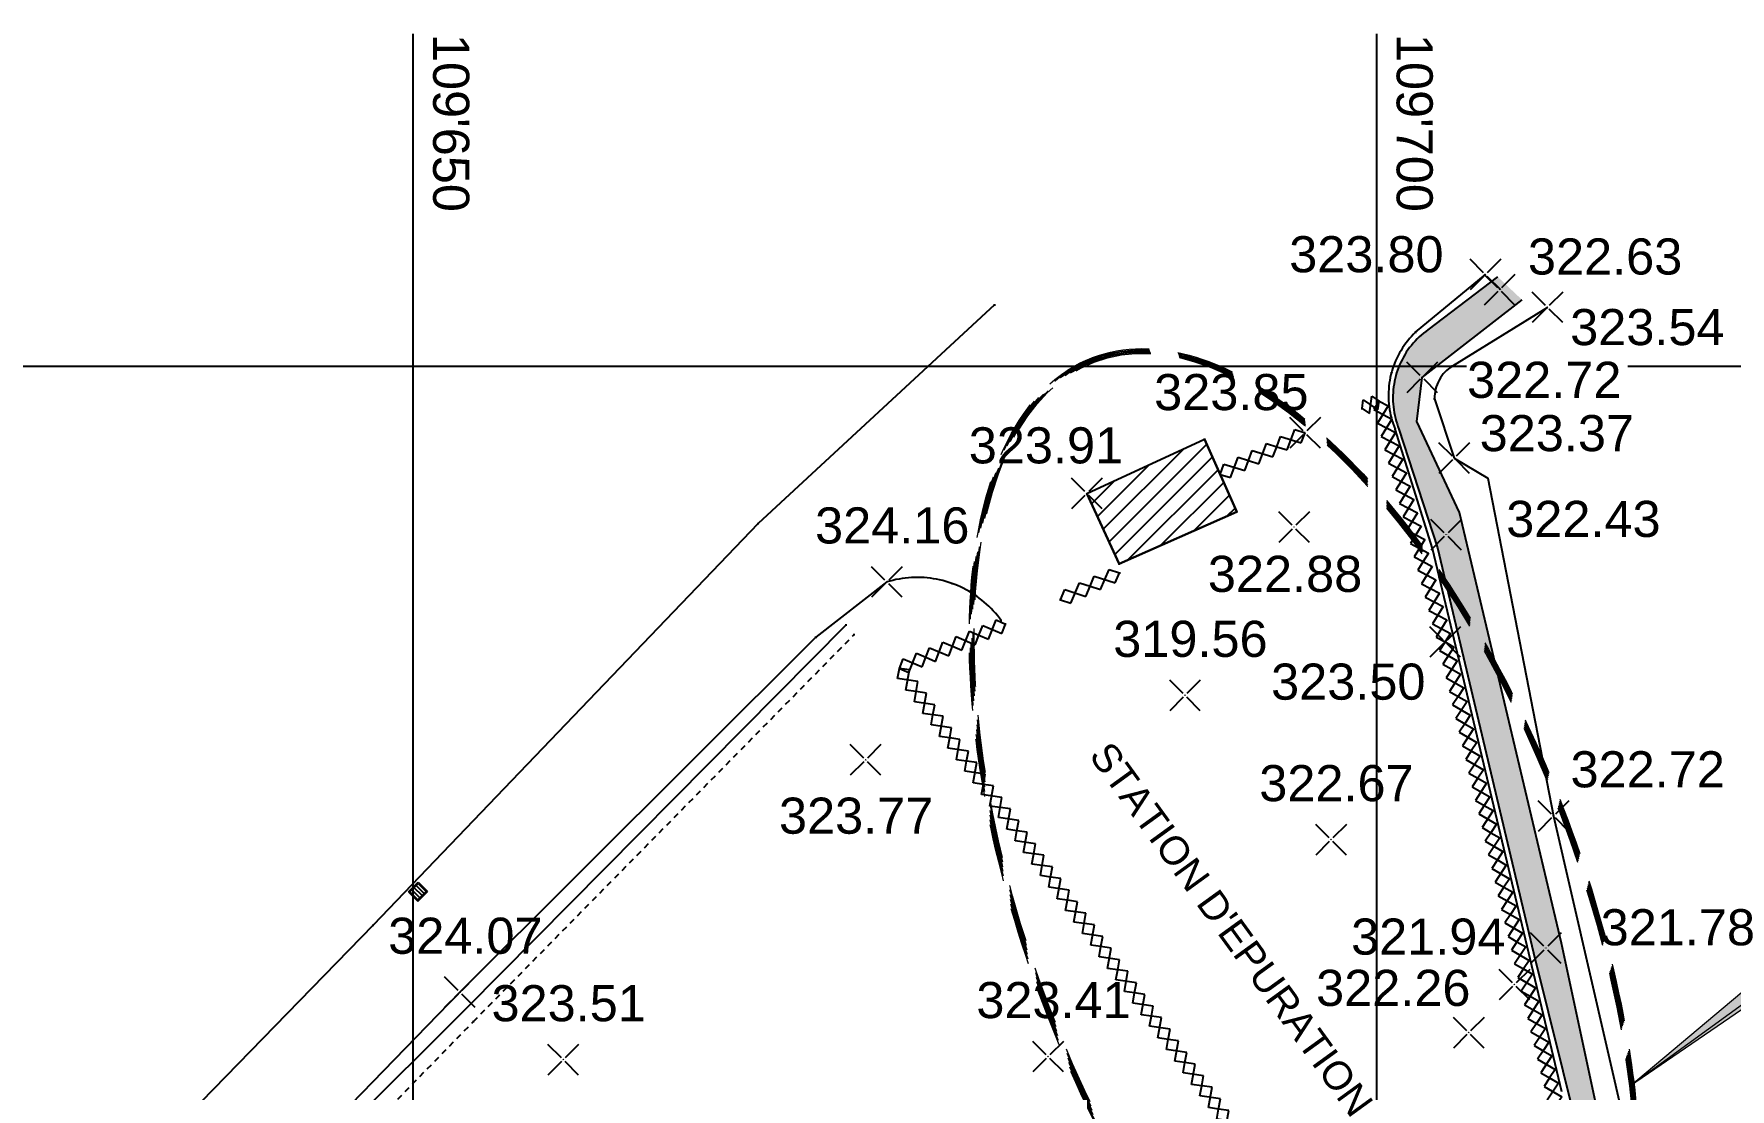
# Model space of a CAD drawing. Extents: x 109417 to 110207, y -57085 to -56659.
# Drawn here: x 109782.2 to 109870.2, y -56714.3 to -56659.5 of the extents above; entities that cross this region are included whole.
import ezdxf
from ezdxf.enums import TextEntityAlignment as Align

# ---------------------------------------------------------------- set-up
doc = ezdxf.new("R2010")
doc.units = 0
doc.header["$MEASUREMENT"] = 0
doc.linetypes.add('DOT', pattern=[0.55, 0.3, -0.25])
doc.linetypes.add('TRATTEGGIATA', pattern=[0.75, 0.5, -0.25])
for name, color, linetype in [('Bati', 7, 'Continuous'), ('Canalisation', 7, 'Continuous'), ('CLOTURE', 7, 'Continuous'), ('colore lago', 131, 'Continuous'), ('Contorno lago', 150, 'Continuous'), ('Coordinate', 2, 'Continuous'), ('LIN018CO', 6, 'Continuous'), ('LIN035CO', 1, 'Continuous'), ('LINCOLO-ROSSO-070', 30, 'Continuous'), ('TALUS', 7, 'Continuous'), ('TEXT035', 1, 'Continuous'), ('TRATTCOLO-32', 255, 'Continuous'), ('Voirie', 7, 'Continuous')]:
    doc.layers.add(name, color=color, linetype=linetype)
doc.styles.add('ARIAL', font='arial.ttf')

# ---------------------------------------------------------------- blocks, each defined once
blk = doc.blocks.new('GRILLAGE_NOUV')
at = {"color": 0}
for p, q in [((0.371, 0.385), (0, 0)), ((0.371, -0.385), (0, 0)), ((1.117, -0.385), (0.371, 0.385)), ((1.117, 0.385), (0.371, -0.385)), ((1.487, 0), (1.117, 0.385)), ((1.487, 0), (1.117, -0.385))]:
    blk.add_line(p, q, dxfattribs=at)
blk = doc.blocks.new('INVISIBLE')
at = {"color": 0}
for p, q in [((-0.037, 0), (0.037, 0)), ((0, -0.037), (0, 0.037))]:
    blk.add_line(p, q, dxfattribs=at)
at = {"flags": 1}
for tag, p in [('POINTNUMBER', (0, 0)), ('COMMENT', (0, -1.25))]:
    blk.add_attdef(tag, p, '', height=1, dxfattribs=at)
blk = doc.blocks.new('PECH_AVALOIR')
at = {"color": 0}
for p, q in [((-0.36, 0.34), (0.355, 0.34)), ((-0.36, 0.34), (-0.36, -0.34)), ((-0.305, 0.29), (0.305, 0.29)), ((-0.305, 0.29), (-0.305, -0.29)), ((-0.155, 0.29), (-0.155, -0.29)), ((0, -0.29), (0, 0.29)), ((0.155, 0.29), (0.155, -0.29)), ((0.305, 0.29), (0.305, -0.29)), ((0.355, 0.34), (0.355, -0.34)), ((-0.36, -0.34), (0.355, -0.34)), ((-0.305, -0.29), (0.305, -0.29))]:
    blk.add_line(p, q, dxfattribs=at)
at = {"flags": 1}
for tag, p in [('POINTNUMBER', (0, 0)), ('COMMENT', (0, -1.25))]:
    blk.add_attdef(tag, p, '', height=1, dxfattribs=at)
blk = doc.blocks.new('quote')
at = {"layer": 'LIN018CO'}
for p, q in [((0.001, 0.001), (-0.001, -0.001)), ((0.001, -0.001), (-0.001, 0.001))]:
    blk.add_line(p, q, dxfattribs=at)
at = {"layer": 'LIN035CO'}
for p, q in [((-0.013, 0.013), (-0.106, 0.106)), ((0.106, 0.106), (0.013, 0.013)), ((-0.013, -0.013), (-0.106, -0.106)), ((0.106, -0.106), (0.013, -0.013))]:
    blk.add_line(p, q, dxfattribs=at)
at = {"layer": 'TEXT035', "style": 'ARIAL'}
blk.add_attdef('VALORE', text='', height=0.25, dxfattribs=at).set_placement((0, 0.33), align=Align.CENTER)

msp = doc.modelspace()

# ---------------------------------------------------------------- hatches: boundary and pattern name
at = {"layer": 'Bati'}
h = msp.add_hatch(dxfattribs=at)
h.set_pattern_fill('_DIAGONALE_45_', color=0, angle=-90, style=0, pattern_type=0)
h.set_pattern_definition([(225, (109341.3853, -57107.75), (0.478947, -0.478947), [])])
h.paths.add_polyline_path([(109836.852, -56683.339), (109842.967, -56680.522), (109844.633, -56684.284), (109838.532, -56686.986)])
at = {"layer": 'colore lago', "linetype": 'Continuous', "lineweight": 0}
msp.add_hatch(color=256, dxfattribs=at).paths.add_polyline_path([(109860.591, -56737.017), (109859.94, -56736.352), (109872.409, -56727.82), (109870.221, -56721.298), (109866.639, -56723.984), (109865.672, -56723.845), (109864.973, -56723.433), (109864.078, -56718.785), (109861.479, -56706.683), (109856.187, -56684.33), (109853.98, -56679.594), (109854.256, -56677.312), (109859.448, -56673.292), (109858.171, -56672.086), (109854.558, -56674.834), (109854.439, -56674.922), (109854.322, -56675.014), (109854.209, -56675.111), (109854.099, -56675.211), (109853.993, -56675.315), (109853.89, -56675.422), (109853.791, -56675.533), (109853.696, -56675.647), (109853.604, -56675.764), (109853.517, -56675.885), (109853.434, -56676.008), (109853.356, -56676.134), (109853.281, -56676.263), (109853.211, -56676.394), (109853.146, -56676.528), (109853.085, -56676.663), (109853.029, -56676.801), (109852.978, -56676.941), (109852.932, -56677.082), (109852.89, -56677.225), (109852.853, -56677.369), (109852.821, -56677.514), (109852.795, -56677.66), (109852.773, -56677.807), (109852.756, -56677.955), (109852.745, -56678.103), (109852.738, -56678.252), (109852.737, -56678.4), (109852.74, -56678.549), (109852.749, -56678.697), (109852.763, -56678.845), (109852.782, -56678.993), (109852.806, -56679.14), (109852.835, -56679.285), (109852.869, -56679.43), (109852.908, -56679.574), (109852.951, -56679.716), (109853, -56679.856), (109853.053, -56679.995), (109855.053, -56686.166), (109860.03, -56707.177), (109863.076, -56719.433), (109863.049, -56721.319), (109863.19, -56723.405), (109862.541, -56726.123), (109861.336, -56730.678), (109859.709, -56733.076), (109857.953, -56734.576), (109852.748, -56734.562), (109837.121, -56745.215), (109824.304, -56756.087), (109813.982, -56769.242), (109807.39, -56778.524), (109800.821, -56788.888), (109795.769, -56799.112), (109791.348, -56811.811), (109782.392, -56840.949), (109788.374, -56841.392), (109790.505, -56831.803), (109796.004, -56810.169), (109798.883, -56802.179), (109803.283, -56794.329), (109808.483, -56786.754), (109819.032, -56769.932), (109824.583, -56762.526), (109832.868, -56753.88), (109839.74, -56748.123), (109845.63, -56744.356), (109853.747, -56739.894), (109854.127, -56739.791), (109854.639, -56739.673), (109855.154, -56739.574), (109855.672, -56739.494), (109856.194, -56739.434), (109856.717, -56739.392), (109857.241, -56739.37), (109857.766, -56739.367), (109858.29, -56739.384), (109858.814, -56739.42), (109859.336, -56739.476), (109859.855, -56739.551), (109860.242, -56739.621)])
at = {"layer": 'LIN018CO', "linetype": 'Continuous', "lineweight": 0}
h = msp.add_hatch(color=256, dxfattribs=at)
h.paths.add_polyline_path([(109882.191, -56699.679), (109882.191, -56688.379), (109881.609, -56688.379), (109881.609, -56700.169)])
h.paths.add_polyline_path([(109927.138, -56700.766), (109883.387, -56700.766), (109865.019, -56714.118), (109883.637, -56701.348), (109927.138, -56701.348)])
at = {"layer": 'TRATTCOLO-32', "linetype": 'Continuous', "lineweight": 0}
msp.add_hatch(color=256, dxfattribs=at).paths.add_polyline_path([(109927.72, -56700.766), (109927.72, -56687.796), (109882.191, -56687.796), (109882.191, -56699.679), (109865.019, -56714.118), (109883.387, -56700.766)])

# ---------------------------------------------------------------- linework, layer by layer
at = {"layer": 'Bati', "linetype": 'Continuous'}
for p, q in [((109836.852, -56683.339, 323.914), (109842.967, -56680.522, 323.841)), ((109844.633, -56684.284, 323.841), (109842.967, -56680.522, 323.841)), ((109836.852, -56683.339, 323.914), (109838.532, -56686.986, 323.903)), ((109838.532, -56686.986, 323.903), (109844.633, -56684.284, 323.841))]:
    msp.add_line(p, q, dxfattribs=at)
msp.add_polyline3d([(109836.852, -56683.339, 323.914), (109842.967, -56680.522, 323.841), (109844.633, -56684.284, 323.841), (109838.532, -56686.986, 323.903), (109836.852, -56683.339, 323.914)], dxfattribs=at)
at = {"layer": 'Contorno lago', "linetype": 'Continuous', "elevation": 322.711, "flags": 128}
for points in [[(109858.171, -56672.086), (109854.558, -56674.834), (109854.439, -56674.922), (109854.322, -56675.014), (109854.209, -56675.111), (109854.099, -56675.211), (109853.993, -56675.315), (109853.89, -56675.422), (109853.791, -56675.533), (109853.696, -56675.647), (109853.604, -56675.764), (109853.517, -56675.885), (109853.434, -56676.008), (109853.356, -56676.134), (109853.281, -56676.263), (109853.211, -56676.394), (109853.146, -56676.528), (109853.085, -56676.663), (109853.029, -56676.801), (109852.978, -56676.941), (109852.932, -56677.082), (109852.89, -56677.225), (109852.853, -56677.369), (109852.821, -56677.514), (109852.795, -56677.66), (109852.773, -56677.807), (109852.756, -56677.955), (109852.745, -56678.103), (109852.738, -56678.252), (109852.737, -56678.4), (109852.74, -56678.549), (109852.749, -56678.697), (109852.763, -56678.845), (109852.782, -56678.993), (109852.806, -56679.14), (109852.835, -56679.285), (109852.869, -56679.43), (109852.908, -56679.574), (109852.951, -56679.716), (109853, -56679.856), (109853.053, -56679.995), (109855.053, -56686.166), (109860.03, -56707.177), (109863.076, -56719.433)], [(109870.221, -56721.298), (109866.639, -56723.984), (109865.672, -56723.845), (109864.973, -56723.433), (109864.078, -56718.785), (109861.479, -56706.683), (109856.187, -56684.33), (109853.98, -56679.594), (109854.256, -56677.312), (109859.448, -56673.292)]]:
    msp.add_lwpolyline(points, dxfattribs=at)
at = {"layer": 'Coordinate'}
for p, q in [((109801.885, -56659.48), (109801.885, -56967.124)), ((109851.885, -56659.48), (109851.885, -56874.955)), ((109856.55, -56676.75), (109683.724, -56676.75)), ((109906.879, -56676.75), (109864.926, -56676.75))]:
    msp.add_line(p, q, dxfattribs=at)
at = {"layer": 'LIN018CO', "linetype": 'Continuous', "lineweight": 0}
for p, q in [((109865.019, -56714.118), (109882.191, -56699.679)), ((109883.387, -56700.766), (109865.019, -56714.118)), ((109883.637, -56701.348), (109865.019, -56714.118))]:
    msp.add_line(p, q, dxfattribs=at)
at = {"layer": 'LINCOLO-ROSSO-070', "linetype": 'TRATTEGGIATA', "lineweight": 0, "ltscale": 6}
msp.add_ellipse((109848.165, -56704.981, 319.564), major_axis=(-10.928, 28.465), ratio=0.464899, dxfattribs=at)
for points, knots in [([(109837.148, -56676.282, 319.564), (109836.287, -56676.613, 319.564), (109835.494, -56677.118, 319.564), (109833.369, -56679.116, 319.564), (109832.294, -56681.094, 319.564), (109831.117, -56685.392, 319.564), (109830.831, -56687.482, 319.564), (109830.703, -56692.05, 319.564), (109830.86, -56694.525, 319.564), (109831.683, -56700.217, 319.564), (109832.448, -56703.478, 319.564), (109834.533, -56709.97, 319.564), (109835.859, -56713.198, 319.564), (109838.824, -56719.047, 319.564), (109840.44, -56721.691, 319.564), (109843.835, -56726.294, 319.564), (109845.609, -56728.264, 319.564), (109849.202, -56731.424, 319.564), (109851.02, -56732.606, 319.564), (109854.206, -56733.911, 319.564), (109855.596, -56734.188, 319.564), (109858.229, -56734.088, 319.564), (109859.465, -56733.693, 319.564), (109861.821, -56732.121, 319.564), (109862.882, -56730.828, 319.564), (109864.498, -56727.497, 319.564), (109865.056, -56725.459, 319.564), (109865.583, -56721.22, 319.564), (109865.638, -56719.109, 319.564), (109865.378, -56714.632, 319.564), (109865.064, -56712.269, 319.564), (109863.935, -56706.691, 319.564), (109862.996, -56703.442, 319.564), (109860.65, -56697.19, 319.564), (109859.255, -56694.184, 319.564), (109856.199, -56688.756, 319.564), (109854.551, -56686.317, 319.564), (109851.099, -56682.091, 319.564), (109849.294, -56680.311, 319.564), (109845.812, -56677.673, 319.564), (109844.135, -56676.765, 319.564), (109840.592, -56675.666, 319.564), (109838.755, -56675.665, 319.564), (109837.148, -56676.282, 319.564)], [0, 0, 0, 0, 0.187938, 0.187938, 0.563814, 0.563814, 0.840362, 0.840362, 1.116909, 1.116909, 1.451337, 1.451337, 1.78893, 1.78893, 2.106109, 2.106109, 2.416253, 2.416253, 2.728904, 2.728904, 2.984449, 2.984449, 3.245994, 3.245994, 3.552049, 3.552049, 3.858103, 3.858103, 4.111423, 4.111423, 4.364743, 4.364743, 4.696057, 4.696057, 5.019386, 5.019386, 5.329459, 5.329459, 5.640732, 5.640732, 5.932153, 5.932153, 6.283185, 6.283185, 6.283185, 6.283185]), ([(109837.166, -56676.329, 319.564), (109836.301, -56676.661, 319.564), (109835.505, -56677.17, 319.564), (109833.64, -56678.94, 319.564), (109832.712, -56680.471, 319.564), (109831.379, -56684.247, 319.564), (109830.975, -56686.494, 319.564), (109830.711, -56691.672, 319.564), (109830.892, -56694.639, 319.564), (109831.884, -56700.943, 319.564), (109832.715, -56704.288, 319.564), (109834.893, -56710.744, 319.564), (109836.215, -56713.858, 319.564), (109839.172, -56719.544, 319.564), (109840.792, -56722.132, 319.564), (109844.174, -56726.613, 319.564), (109845.932, -56728.519, 319.564), (109849.393, -56731.484, 319.564), (109851.095, -56732.574, 319.564), (109854.177, -56733.852, 319.564), (109855.572, -56734.136, 319.564), (109858.209, -56734.042, 319.564), (109859.445, -56733.648, 319.564), (109861.614, -56732.197, 319.564), (109862.547, -56731.144, 319.564), (109864.049, -56728.468, 319.564), (109864.62, -56726.847, 319.564), (109865.368, -56723.144, 319.564), (109865.547, -56721.064, 319.564), (109865.498, -56715.998, 319.564), (109865.151, -56712.918, 319.564), (109863.838, -56706.501, 319.564), (109862.859, -56703.16, 319.564), (109860.422, -56696.788, 319.564), (109858.985, -56693.749, 319.564), (109855.867, -56688.333, 319.564), (109854.206, -56685.928, 319.564), (109850.764, -56681.817, 319.564), (109848.985, -56680.105, 319.564), (109845.53, -56677.559, 319.564), (109843.852, -56676.69, 319.564), (109840.421, -56675.717, 319.564), (109838.689, -56675.744, 319.564), (109837.166, -56676.329, 319.564)], [0, 0, 0, 0, 0.190227, 0.190227, 0.499382, 0.499382, 0.808869, 0.808869, 1.13992, 1.13992, 1.482082, 1.482082, 1.810301, 1.810301, 2.125022, 2.125022, 2.431823, 2.431823, 2.725653, 2.725653, 2.983183, 2.983183, 3.246496, 3.246496, 3.509808, 3.509808, 3.773121, 3.773121, 4.036433, 4.036433, 4.368671, 4.368671, 4.709295, 4.709295, 5.037945, 5.037945, 5.348253, 5.348253, 5.655053, 5.655053, 5.94811, 5.94811, 6.283185, 6.283185, 6.283185, 6.283185]), ([(109837.183, -56676.375, 319.564), (109836.314, -56676.709, 319.564), (109835.515, -56677.224, 319.564), (109833.678, -56678.983, 319.564), (109832.77, -56680.477, 319.564), (109831.446, -56684.186, 319.564), (109831.037, -56686.41, 319.564), (109830.758, -56691.557, 319.564), (109830.93, -56694.518, 319.564), (109831.908, -56700.816, 319.564), (109832.731, -56704.159, 319.564), (109834.941, -56710.749, 319.564), (109836.325, -56713.996, 319.564), (109839.496, -56720.019, 319.564), (109841.281, -56722.795, 319.564), (109844.685, -56727.095, 319.564), (109846.269, -56728.758, 319.564), (109849.447, -56731.446, 319.564), (109851.041, -56732.471, 319.564), (109854.126, -56733.801, 319.564), (109855.617, -56734.106, 319.564), (109858.064, -56733.978, 319.564), (109859.063, -56733.7, 319.564), (109860.877, -56732.708, 319.564), (109861.692, -56731.996, 319.564), (109863.402, -56729.786, 319.564), (109864.181, -56728.082, 319.564), (109865.232, -56723.982, 319.564), (109865.494, -56721.575, 319.564), (109865.457, -56716.126, 319.564), (109865.12, -56713.054, 319.564), (109863.82, -56706.622, 319.564), (109862.839, -56703.257, 319.564), (109860.347, -56696.722, 319.564), (109858.838, -56693.553, 319.564), (109855.464, -56687.779, 319.564), (109853.602, -56685.174, 319.564), (109850.119, -56681.261, 319.564), (109848.524, -56679.796, 319.564), (109845.362, -56677.534, 319.564), (109843.794, -56676.734, 319.564), (109840.796, -56675.867, 319.564), (109839.365, -56675.799, 319.564), (109837.762, -56676.176, 319.564), (109837.469, -56676.266, 319.564), (109837.183, -56676.375, 319.564)], [0, 0, 0, 0, 0.192671, 0.192671, 0.496248, 0.496248, 0.804348, 0.804348, 1.135827, 1.135827, 1.478172, 1.478172, 1.820517, 1.820517, 2.162862, 2.162862, 2.439088, 2.439088, 2.715315, 2.715315, 2.991541, 2.991541, 3.204081, 3.204081, 3.41662, 3.41662, 3.721158, 3.721158, 4.031826, 4.031826, 4.364091, 4.364091, 4.707384, 4.707384, 5.050677, 5.050677, 5.39397, 5.39397, 5.669294, 5.669294, 5.944618, 5.944618, 6.219942, 6.219942, 6.283185, 6.283185, 6.283185, 6.283185]), ([(109837.201, -56676.422, 319.564), (109836.327, -56676.758, 319.564), (109835.523, -56677.278, 319.564), (109833.711, -56679.031, 319.564), (109832.822, -56680.496, 319.564), (109831.51, -56684.144, 319.564), (109831.099, -56686.342, 319.564), (109830.81, -56691.388, 319.564), (109830.963, -56694.266, 319.564), (109831.858, -56700.294, 319.564), (109832.599, -56703.442, 319.564), (109834.594, -56709.685, 319.564), (109835.846, -56712.778, 319.564), (109838.733, -56718.59, 319.564), (109840.366, -56721.307, 319.564), (109843.536, -56725.659, 319.564), (109845.036, -56727.401, 319.564), (109848.077, -56730.319, 319.564), (109849.616, -56731.497, 319.564), (109852.63, -56733.204, 319.564), (109854.104, -56733.735, 319.564), (109856.885, -56734.105, 319.564), (109858.193, -56733.946, 319.564), (109860.539, -56732.939, 319.564), (109861.577, -56732.096, 319.564), (109863.396, -56729.673, 319.564), (109864.14, -56728.026, 319.564), (109865.167, -56724.047, 319.564), (109865.432, -56721.692, 319.564), (109865.421, -56716.387, 319.564), (109865.114, -56713.413, 319.564), (109863.924, -56707.275, 319.564), (109863.044, -56704.113, 319.564), (109860.801, -56697.925, 319.564), (109859.439, -56694.901, 319.564), (109856.374, -56689.304, 319.564), (109854.671, -56686.731, 319.564), (109851.414, -56682.693, 319.564), (109849.888, -56681.111, 319.564), (109846.828, -56678.545, 319.564), (109845.296, -56677.559, 319.564), (109842.328, -56676.256, 319.564), (109840.893, -56675.937, 319.564), (109838.729, -56675.987, 319.564), (109837.94, -56676.139, 319.564), (109837.201, -56676.422, 319.564)], [0, 0, 0, 0, 0.195285, 0.195285, 0.494278, 0.494278, 0.800254, 0.800254, 1.124076, 1.124076, 1.447899, 1.447899, 1.771721, 1.771721, 2.095544, 2.095544, 2.361503, 2.361503, 2.627463, 2.627463, 2.893422, 2.893422, 3.159382, 3.159382, 3.425342, 3.425342, 3.71938, 3.71938, 4.025017, 4.025017, 4.348516, 4.348516, 4.672016, 4.672016, 4.995515, 4.995515, 5.319014, 5.319014, 5.585408, 5.585408, 5.851802, 5.851802, 6.118195, 6.118195, 6.283185, 6.283185, 6.283185, 6.283185]), ([(109837.219, -56676.469, 319.564), (109836.337, -56676.808, 319.564), (109835.527, -56677.336, 319.564), (109833.748, -56679.078, 319.564), (109832.882, -56680.5, 319.564), (109831.609, -56683.992, 319.564), (109831.2, -56686.061, 319.564), (109830.872, -56690.673, 319.564), (109830.952, -56693.216, 319.564), (109831.595, -56698.562, 319.564), (109832.158, -56701.364, 319.564), (109833.717, -56706.992, 319.564), (109834.714, -56709.817, 319.564), (109837.057, -56715.253, 319.564), (109838.404, -56717.863, 319.564), (109841.335, -56722.647, 319.564), (109842.918, -56724.821, 319.564), (109846.188, -56728.55, 319.564), (109847.875, -56730.105, 319.564), (109851.211, -56732.464, 319.564), (109852.859, -56733.268, 319.564), (109855.983, -56734.056, 319.564), (109857.458, -56734.038, 319.564), (109860.104, -56733.18, 319.564), (109861.274, -56732.338, 319.564), (109863.206, -56729.909, 319.564), (109863.968, -56728.321, 319.564), (109865.026, -56724.535, 319.564), (109865.32, -56722.337, 319.564), (109865.419, -56717.514, 319.564), (109865.223, -56714.89, 319.564), (109864.356, -56709.435, 319.564), (109863.685, -56706.606, 319.564), (109861.927, -56700.98, 319.564), (109860.839, -56698.185, 319.564), (109858.337, -56692.863, 319.564), (109856.923, -56690.337, 319.564), (109853.889, -56685.768, 319.564), (109852.269, -56683.725, 319.564), (109848.958, -56680.294, 319.564), (109847.268, -56678.907, 319.564), (109843.957, -56676.904, 319.564), (109842.337, -56676.29, 319.564), (109839.533, -56675.919, 319.564), (109838.32, -56676.046, 319.564), (109837.219, -56676.469, 319.564)], [0, 0, 0, 0, 0.198558, 0.198558, 0.490409, 0.490409, 0.782261, 0.782261, 1.074112, 1.074112, 1.365964, 1.365964, 1.657816, 1.657816, 1.949667, 1.949667, 2.241519, 2.241519, 2.533371, 2.533371, 2.825222, 2.825222, 3.117074, 3.117074, 3.408926, 3.408926, 3.700777, 3.700777, 3.992629, 3.992629, 4.28448, 4.28448, 4.576332, 4.576332, 4.868184, 4.868184, 5.160035, 5.160035, 5.451887, 5.451887, 5.743739, 5.743739, 6.03559, 6.03559, 6.283185, 6.283185, 6.283185, 6.283185])]:
    msp.add_open_spline(points, degree=3, knots=knots, dxfattribs=at)
at = {"layer": 'TALUS', "linetype": 'Continuous'}
for p, q in [((109853.918, -56674.964, 323.791), (109857.537, -56671.972, 323.8)), ((109860.754, -56673.674, 323.544), (109855.826, -56676.719, 323.418)), ((109854.892, -56678.418, 323.533), (109855.923, -56681.498, 323.366)), ((109854.79, -56686.196, 323.53), (109852.852, -56679.997, 323.554)), ((109855.923, -56681.498, 323.366), (109857.67, -56682.54, 323.418)), ((109857.67, -56682.54, 323.418), (109861.072, -56700.08, 322.722)), ((109861.507, -56714.389, 322.642), (109854.79, -56686.196, 323.53)), ((109824.366, -56690.155, 324.189), (109804.671, -56710.046, 324.076)), ((109861.072, -56700.08, 322.722), (109865.699, -56720.21, 322.307)), ((109804.671, -56710.046, 324.076), (109792.251, -56722.422, 323.908))]:
    msp.add_line(p, q, dxfattribs=at)
at = {"layer": 'TALUS', "linetype": 'DOT'}
for p, q in [((109805.024, -56710.746, 323.788), (109824.785, -56690.657, 323.965)), ((109793.027, -56723.044, 323.677), (109805.024, -56710.746, 323.788))]:
    msp.add_line(p, q, dxfattribs=at)
at = {"layer": 'TALUS', "linetype": 'Continuous'}
for points in [[(109853.918, -56674.964, 323.791), (109853.81, -56675.07, 323.785), (109853.705, -56675.18, 323.779), (109853.604, -56675.294, 323.773), (109853.507, -56675.411, 323.767), (109853.414, -56675.531, 323.761), (109853.324, -56675.654, 323.754), (109853.24, -56675.78, 323.748), (109853.159, -56675.908, 323.741), (109853.082, -56676.04, 323.735), (109853.01, -56676.173, 323.728), (109852.943, -56676.31, 323.721), (109852.88, -56676.448, 323.714), (109852.822, -56676.588, 323.707), (109852.769, -56676.731, 323.7), (109852.72, -56676.874, 323.693), (109852.676, -56677.02, 323.686), (109852.637, -56677.167, 323.679), (109852.603, -56677.315, 323.673), (109852.574, -56677.464, 323.666), (109852.55, -56677.614, 323.659), (109852.531, -56677.765, 323.652), (109852.518, -56677.916, 323.645), (109852.509, -56678.068, 323.638), (109852.505, -56678.22, 323.631), (109852.506, -56678.372, 323.624), (109852.513, -56678.523, 323.617), (109852.524, -56678.675, 323.61), (109852.541, -56678.826, 323.604), (109852.562, -56678.976, 323.597), (109852.589, -56679.126, 323.591), (109852.621, -56679.274, 323.584), (109852.657, -56679.422, 323.578), (109852.699, -56679.568, 323.572), (109852.745, -56679.713, 323.566), (109852.796, -56679.856, 323.56), (109852.852, -56679.997, 323.554)], [(109855.826, -56676.719, 323.418), (109855.721, -56676.789, 323.425), (109855.62, -56676.866, 323.432), (109855.524, -56676.949, 323.439), (109855.434, -56677.038, 323.446), (109855.35, -56677.132, 323.453), (109855.272, -56677.232, 323.461), (109855.2, -56677.337, 323.468), (109855.136, -56677.446, 323.476), (109855.078, -56677.559, 323.483), (109855.028, -56677.675, 323.49), (109854.986, -56677.794, 323.498), (109854.951, -56677.916, 323.505), (109854.924, -56678.04, 323.512), (109854.906, -56678.165, 323.519), (109854.895, -56678.291, 323.526), (109854.892, -56678.418, 323.533)]]:
    msp.add_polyline3d(points, dxfattribs=at)
at = {"layer": 'Voirie', "linetype": 'Continuous'}
for p, q in [((109832.071, -56673.549, 324.344), (109819.79, -56684.892, 324.297)), ((109819.79, -56684.892, 324.297), (109799.825, -56705.74, 324.081)), ((109826.476, -56687.931, 324.158), (109822.798, -56690.793, 324.145)), ((109822.798, -56690.793, 324.145), (109804.324, -56709.23, 324.066)), ((109799.825, -56705.74, 324.081), (109785.449, -56720.502, 324.116)), ((109804.324, -56709.23, 324.066), (109791.753, -56722.148, 323.954))]:
    msp.add_line(p, q, dxfattribs=at)
msp.add_polyline3d([(109832.411, -56689.933, 323.906), (109832.314, -56689.802, 323.911), (109832.213, -56689.674, 323.917), (109832.108, -56689.549, 323.922), (109832, -56689.427, 323.928), (109831.888, -56689.309, 323.934), (109831.772, -56689.194, 323.94), (109831.653, -56689.082, 323.946), (109831.53, -56688.975, 323.952), (109831.404, -56688.871, 323.958), (109831.275, -56688.771, 323.964), (109831.143, -56688.675, 323.971), (109831.009, -56688.583, 323.977), (109830.871, -56688.495, 323.983), (109830.731, -56688.411, 323.99), (109830.589, -56688.332, 323.996), (109830.444, -56688.257, 324.003), (109830.297, -56688.187, 324.009), (109830.148, -56688.121, 324.016), (109829.996, -56688.059, 324.022), (109829.843, -56688.002, 324.029), (109829.689, -56687.95, 324.035), (109829.533, -56687.903, 324.042), (109829.375, -56687.86, 324.048), (109829.217, -56687.822, 324.055), (109829.057, -56687.789, 324.061), (109828.896, -56687.761, 324.068), (109828.735, -56687.738, 324.074), (109828.573, -56687.72, 324.081), (109828.41, -56687.706, 324.087), (109828.247, -56687.698, 324.093), (109828.084, -56687.694, 324.1), (109827.921, -56687.696, 324.106), (109827.758, -56687.702, 324.112), (109827.595, -56687.714, 324.118), (109827.433, -56687.73, 324.124), (109827.271, -56687.751, 324.13), (109827.11, -56687.778, 324.136), (109826.95, -56687.809, 324.142), (109826.791, -56687.845, 324.147), (109826.633, -56687.885, 324.153), (109826.476, -56687.931, 324.158)], dxfattribs=at)

# ---------------------------------------------------------------- block references
ref = msp.add_blockref('quote', (109857.537, -56671.972, 323.8), dxfattribs=dict(xscale=7.500000000000001, yscale=7.500000000000001, zscale=7.500000000000001, rotation=6.832412538883198e-07))
ref.add_attrib('VALORE', '323.80', dxfattribs={"layer": 'TEXT035', "height": 1.875, "rotation": 0, "style": 'ARIAL'}).set_placement((109851.361, -56671.854, 323.8), align=Align.CENTER)
ref = msp.add_blockref('quote', (109858.274, -56672.758, 322.634), dxfattribs=dict(xscale=7.500000000000001, yscale=7.500000000000001, zscale=7.500000000000001, rotation=6.832412538883198e-07))
ref.add_attrib('VALORE', '322.63', dxfattribs={"layer": 'TEXT035', "height": 1.875, "rotation": 0, "style": 'ARIAL'}).set_placement((109863.749, -56671.971, 322.634), align=Align.CENTER)
ref = msp.add_blockref('quote', (109860.754, -56673.674, 323.544), dxfattribs=dict(xscale=7.500000000000001, yscale=7.500000000000001, zscale=7.500000000000001, rotation=6.832412538883198e-07))
ref.add_attrib('VALORE', '323.54', dxfattribs={"layer": 'TEXT035', "height": 1.875, "rotation": 0, "style": 'ARIAL'}).set_placement((109865.942, -56675.636, 323.544), align=Align.CENTER)
ref = msp.add_blockref('quote', (109854.256, -56677.312, 322.719), dxfattribs=dict(xscale=7.500000000000001, yscale=7.500000000000001, zscale=7.500000000000001, rotation=6.832412538883198e-07))
ref.add_attrib('VALORE', '322.72', dxfattribs={"layer": 'TEXT035', "height": 1.875, "rotation": 0, "style": 'ARIAL'}).set_placement((109860.591, -56678.373, 322.719), align=Align.CENTER)
ref = msp.add_blockref('quote', (109848.179, -56680.187, 323.854), dxfattribs=dict(xscale=7.500000000000001, yscale=7.500000000000001, zscale=7.500000000000001, rotation=6.832412538883198e-07))
ref.add_attrib('VALORE', '323.85', dxfattribs={"layer": 'TEXT035', "height": 1.875, "rotation": 0, "style": 'ARIAL'}).set_placement((109844.354, -56679.01, 323.854), align=Align.CENTER)
ref = msp.add_blockref('quote', (109855.923, -56681.498, 323.366), dxfattribs=dict(xscale=7.500000000000001, yscale=7.500000000000001, zscale=7.500000000000001, rotation=6.832412538883198e-07))
ref.add_attrib('VALORE', '323.37', dxfattribs={"layer": 'TEXT035', "height": 1.875, "rotation": 0, "style": 'ARIAL'}).set_placement((109861.245, -56681.14, 323.366), align=Align.CENTER)
ref = msp.add_blockref('quote', (109836.852, -56683.339, 323.914), dxfattribs=dict(xscale=7.500000000000001, yscale=7.500000000000001, zscale=7.500000000000001, rotation=6.832412538883198e-07))
ref.add_attrib('VALORE', '323.91', dxfattribs={"layer": 'TEXT035', "height": 1.875, "rotation": 0, "style": 'ARIAL'}).set_placement((109834.733, -56681.775, 323.914), align=Align.CENTER)
ref = msp.add_blockref('quote', (109855.501, -56685.48, 322.431), dxfattribs=dict(xscale=7.500000000000001, yscale=7.500000000000001, zscale=7.500000000000001, rotation=6.832412538883198e-07))
ref.add_attrib('VALORE', '322.43', dxfattribs={"layer": 'TEXT035', "height": 1.875, "rotation": 0, "style": 'ARIAL'}).set_placement((109862.623, -56685.593, 322.431), align=Align.CENTER)
ref = msp.add_blockref('quote', (109826.476, -56687.931, 324.158), dxfattribs=dict(xscale=7.500000000000001, yscale=7.500000000000001, zscale=7.500000000000001, rotation=6.832412538883198e-07))
ref.add_attrib('VALORE', '324.16', dxfattribs={"layer": 'TEXT035', "height": 1.875, "rotation": 0, "style": 'ARIAL'}).set_placement((109826.757, -56685.932, 324.158), align=Align.CENTER)
ref = msp.add_blockref('quote', (109847.607, -56685.085, 322.879), dxfattribs=dict(xscale=7.500000000000001, yscale=7.500000000000001, zscale=7.500000000000001, rotation=6.832412538883198e-07))
ref.add_attrib('VALORE', '322.88', dxfattribs={"layer": 'TEXT035', "height": 1.875, "rotation": 0, "style": 'ARIAL'}).set_placement((109847.14, -56688.446, 322.879), align=Align.CENTER)
ref = msp.add_blockref('quote', (109841.948, -56693.818, 319.564), dxfattribs=dict(xscale=7.500000000000001, yscale=7.500000000000001, zscale=7.500000000000001, rotation=6.832412538883198e-07))
ref.add_attrib('VALORE', '319.56', dxfattribs={"layer": 'TEXT035', "height": 1.875, "rotation": 0, "style": 'ARIAL'}).set_placement((109842.229, -56691.819, 319.564), align=Align.CENTER)
ref = msp.add_blockref('quote', (109855.449, -56691.045, 323.505), dxfattribs=dict(xscale=7.500000000000001, yscale=7.500000000000001, zscale=7.500000000000001, rotation=6.832412538883198e-07))
ref.add_attrib('VALORE', '323.50', dxfattribs={"layer": 'TEXT035', "height": 1.875, "rotation": 0, "style": 'ARIAL'}).set_placement((109850.423, -56694.04, 323.505), align=Align.CENTER)
ref = msp.add_blockref('quote', (109825.371, -56697.166, 323.769), dxfattribs=dict(xscale=7.500000000000001, yscale=7.500000000000001, zscale=7.500000000000001, rotation=6.832412538883198e-07))
ref.add_attrib('VALORE', '323.77', dxfattribs={"layer": 'TEXT035', "height": 1.875, "rotation": 0, "style": 'ARIAL'}).set_placement((109824.884, -56700.998, 323.769), align=Align.CENTER)
ref = msp.add_blockref('quote', (109861.072, -56700.08, 322.722), dxfattribs=dict(xscale=7.500000000000001, yscale=7.500000000000001, zscale=7.500000000000001, rotation=6.832412538883198e-07))
ref.add_attrib('VALORE', '322.72', dxfattribs={"layer": 'TEXT035', "height": 1.875, "rotation": 0, "style": 'ARIAL'}).set_placement((109865.96, -56698.591, 322.722), align=Align.CENTER)
ref = msp.add_blockref('quote', (109849.526, -56701.309, 322.669), dxfattribs=dict(xscale=7.500000000000001, yscale=7.500000000000001, zscale=7.500000000000001, rotation=6.832412538883198e-07))
ref.add_attrib('VALORE', '322.67', dxfattribs={"layer": 'TEXT035', "height": 1.875, "rotation": 0, "style": 'ARIAL'}).set_placement((109849.807, -56699.31, 322.669), align=Align.CENTER)
ref = msp.add_blockref('quote', (109860.674, -56706.937, 321.783), dxfattribs=dict(xscale=7.500000000000001, yscale=7.500000000000001, zscale=7.500000000000001, rotation=6.832412538883198e-07))
ref.add_attrib('VALORE', '321.78', dxfattribs={"layer": 'TEXT035', "height": 1.875, "rotation": 0, "style": 'ARIAL'}).set_placement((109867.523, -56706.791, 321.783), align=Align.CENTER)
ref = msp.add_blockref('quote', (109804.324, -56709.23, 324.066), dxfattribs=dict(xscale=7.500000000000001, yscale=7.500000000000001, zscale=7.500000000000001, rotation=6.832412538883198e-07))
ref.add_attrib('VALORE', '324.07', dxfattribs={"layer": 'TEXT035', "height": 1.875, "rotation": 0, "style": 'ARIAL'}).set_placement((109804.605, -56707.231, 324.066), align=Align.CENTER)
ref = msp.add_blockref('quote', (109859.041, -56708.834, 321.936), dxfattribs=dict(xscale=7.500000000000001, yscale=7.500000000000001, zscale=7.500000000000001, rotation=6.832412538883198e-07))
ref.add_attrib('VALORE', '321.94', dxfattribs={"layer": 'TEXT035', "height": 1.875, "rotation": 0, "style": 'ARIAL'}).set_placement((109854.573, -56707.275, 321.936), align=Align.CENTER)
ref = msp.add_blockref('quote', (109856.672, -56711.327, 322.256), dxfattribs=dict(xscale=7.500000000000001, yscale=7.500000000000001, zscale=7.500000000000001, rotation=6.832412538883198e-07))
ref.add_attrib('VALORE', '322.26', dxfattribs={"layer": 'TEXT035', "height": 1.875, "rotation": 0, "style": 'ARIAL'}).set_placement((109852.757, -56709.937, 322.256), align=Align.CENTER)
ref = msp.add_blockref('quote', (109809.684, -56712.732, 323.509), dxfattribs=dict(xscale=7.500000000000001, yscale=7.500000000000001, zscale=7.500000000000001, rotation=6.832412538883198e-07))
ref.add_attrib('VALORE', '323.51', dxfattribs={"layer": 'TEXT035', "height": 1.875, "rotation": 0, "style": 'ARIAL'}).set_placement((109809.965, -56710.733, 323.509), align=Align.CENTER)
ref = msp.add_blockref('quote', (109834.845, -56712.57, 323.413), dxfattribs=dict(xscale=7.500000000000001, yscale=7.500000000000001, zscale=7.500000000000001, rotation=6.832412538883198e-07))
ref.add_attrib('VALORE', '323.41', dxfattribs={"layer": 'TEXT035', "height": 1.875, "rotation": 0, "style": 'ARIAL'}).set_placement((109835.126, -56710.571, 323.413), align=Align.CENTER)
at = {"layer": 'Bati'}
for p in [(109842.967, -56680.522, 323.841), (109844.633, -56684.284, 323.841), (109838.532, -56686.986, 323.903)]:
    msp.add_blockref('INVISIBLE', p, dxfattribs=at)
at = {"layer": 'Canalisation', "rotation": 45.19824001010995}
msp.add_blockref('PECH_AVALOIR', (109802.148, -56704.007, 324.058), dxfattribs=at)
at = {"layer": 'CLOTURE', "xscale": 0.6482425525668871, "rotation": 204.2521334168385}
msp.add_blockref('GRILLAGE_NOUV', (109852.018, -56678.536, 323.858), dxfattribs=at)
at = {"layer": 'CLOTURE', "row_count": 1, "row_spacing": 0}
for p, xscale, rotation, column_count, column_spacing in [((109855.449, -56691.045, 323.505), 0.9690670698216407, 105.3380257451538, 9, 1.441222226504215), ((109848.179, -56680.187, 323.854), 1.099357614678401, 206.1056446923395, 3, 1.634993777516685), ((109838.557, -56687.453, 323.945), 1.135183266984343, 204.439741752108, 2, 1.688274637022993), ((109832.634, -56690.112, 323.898), 1.003909262704661, 202.7135891215796, 4, 1.493040459097764), ((109861.548, -56716.505, 322.736), 0.9779697194319377, 103.4714732276922, 18, 1.454462482912025), ((109827.125, -56692.418, 323.974), 0.9991940543265538, 305.9270243273783, 15, 1.486027876215922), ((109840.204, -56710.468, 323.304), 1.000575792593522, 305.8853861154116, 19, 1.488082833975861)]:
    msp.add_blockref('GRILLAGE_NOUV', p, dxfattribs=dict(at, xscale=xscale, rotation=rotation, column_count=column_count, column_spacing=column_spacing))
at = {"layer": 'CLOTURE'}
for p in [(109851.139, -56678.932, 323.842), (109843.775, -56682.345, 323.841), (109838.557, -56687.453, 323.945), (109835.483, -56688.85, 323.863), (109832.634, -56690.112, 323.898), (109827.125, -56692.418, 323.974)]:
    msp.add_blockref('INVISIBLE', p, dxfattribs=at)
at = {"layer": 'TALUS'}
for p in [(109853.918, -56674.964, 323.791), (109855.826, -56676.719, 323.418), (109852.661, -56677.074, 323.775), (109854.892, -56678.418, 323.533), (109852.852, -56679.997, 323.554), (109857.67, -56682.54, 323.418), (109824.366, -56690.155, 324.189), (109824.785, -56690.657, 323.965), (109805.024, -56710.746, 323.788)]:
    msp.add_blockref('INVISIBLE', p, dxfattribs=at)
at = {"layer": 'Voirie'}
for p in [(109832.071, -56673.549, 324.344), (109819.79, -56684.892, 324.297), (109829.876, -56688.014, 324.042), (109832.411, -56689.933, 323.906), (109822.798, -56690.793, 324.145), (109799.825, -56705.74, 324.081)]:
    msp.add_blockref('INVISIBLE', p, dxfattribs=at)

# ---------------------------------------------------------------- texts
at = {"layer": 'Coordinate', "color": 1, "linetype": 'Continuous', "lineweight": 0, "style": 'ARIAL'}
for s, p in [("109'650", (109802.93, -56659.48)), ("109'700", (109852.93, -56659.48))]:
    msp.add_text(s, height=1.875, rotation=270, dxfattribs=at).set_placement(p)
at = {"layer": 'TEXT035', "linetype": 'Continuous', "lineweight": 0, "style": 'ARIAL'}
msp.add_text("STATION D'EPURATION", height=1.47, rotation=305.92702, dxfattribs=at).set_placement((109836.925, -56696.946))

doc.saveas('drawing.dxf')
